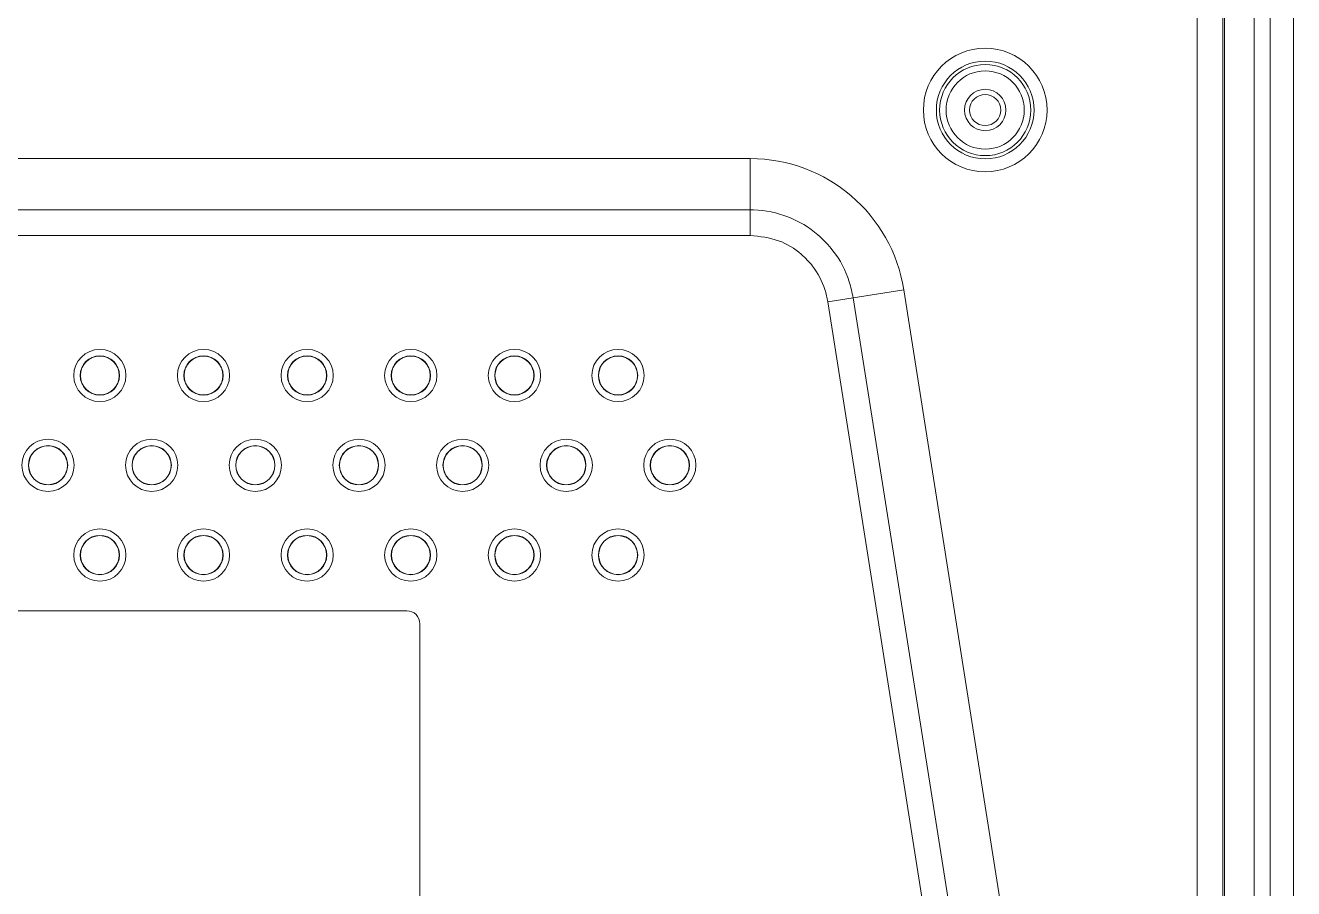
# Model space of a CAD drawing. Header units: millimetres. Extents: x 76 to 1788, y -159 to 878.
# Drawn here: x 315.7 to 413.6, y 348.9 to 415.5 of the extents above; entities that cross this region are included whole.
import ezdxf

# ---------------------------------------------------------------- set-up
doc = ezdxf.new("R2010")
doc.units = ezdxf.units.MM
doc.header["$LTSCALE"] = 2

msp = doc.modelspace()

# ---------------------------------------------------------------- linework, layer by layer
at = {"lineweight": 0}
for p, q in [((410.587, 421.783), (410.587, 283.475)), ((411.822, 283.478), (411.822, 421.778)), ((413.622, 283.478), (413.622, 421.778)), ((406.17, 287.279), (406.17, 417.979)), ((408.169, 417.979), (408.169, 287.279)), ((408.273, 287.279), (408.273, 417.979)), ((408.283, 287.279), (408.283, 417.979)), ((255.268, 405.22), (371.68, 405.22)), ((371.68, 405.22), (371.68, 401.265)), ((255.268, 401.265), (371.68, 401.265)), ((371.68, 401.265), (371.68, 399.288)), ((371.68, 399.288), (255.268, 399.288)), ((383.525, 395.099), (379.619, 394.481)), ((383.525, 395.099), (398.91, 297.718)), ((379.619, 394.481), (377.666, 394.173)), ((394.122, 290.007), (377.666, 394.173)), ((379.619, 394.481), (396.076, 290.316)), ((345.174, 370.329), (281.774, 370.329)), ((346.174, 335.929), (346.174, 369.329))]:
    msp.add_line(p, q, dxfattribs=at)
for centre, radius in [((389.814, 408.969), 4.771), ((389.814, 408.969), 3.772), ((389.814, 408.969), 3.517), ((389.814, 408.969), 3.017), ((389.814, 408.969), 1.6), ((389.814, 408.969), 1.2), ((321.474, 388.485), 2.016), ((321.474, 388.485), 1.517), ((321.474, 388.485), 1.5), ((329.474, 388.485), 2.016), ((329.474, 388.485), 1.517), ((329.474, 388.485), 1.5), ((337.474, 388.485), 2.016), ((337.474, 388.485), 1.517), ((337.474, 388.485), 1.5), ((345.474, 388.485), 2.016), ((345.474, 388.485), 1.517), ((345.474, 388.485), 1.5), ((353.474, 388.485), 2.016), ((353.474, 388.485), 1.517), ((353.474, 388.485), 1.5), ((361.474, 388.485), 2.016), ((361.474, 388.485), 1.517), ((361.474, 388.485), 1.5), ((317.474, 381.557), 2.016), ((317.474, 381.557), 1.517), ((317.474, 381.557), 1.5), ((325.474, 381.557), 2.016), ((325.474, 381.557), 1.517), ((325.474, 381.557), 1.5), ((333.474, 381.557), 2.016), ((333.474, 381.557), 1.517), ((333.474, 381.557), 1.5), ((341.474, 381.557), 2.016), ((341.474, 381.557), 1.517), ((341.474, 381.557), 1.5), ((349.474, 381.557), 2.016), ((349.474, 381.557), 1.517), ((349.474, 381.557), 1.5), ((357.474, 381.557), 2.016), ((357.474, 381.557), 1.517), ((357.474, 381.557), 1.5), ((365.474, 381.557), 2.016), ((365.474, 381.557), 1.517), ((365.474, 381.557), 1.5), ((321.474, 374.629), 2.016), ((321.474, 374.629), 1.517), ((321.474, 374.629), 1.5), ((329.474, 374.629), 2.016), ((329.474, 374.629), 1.517), ((329.474, 374.629), 1.5), ((337.474, 374.629), 2.016), ((337.474, 374.629), 1.517), ((337.474, 374.629), 1.5), ((345.474, 374.629), 2.016), ((345.474, 374.629), 1.517), ((345.474, 374.629), 1.5), ((353.474, 374.629), 2.016), ((353.474, 374.629), 1.517), ((353.474, 374.629), 1.5), ((361.474, 374.629), 2.016), ((361.474, 374.629), 1.517), ((361.474, 374.629), 1.5)]:
    msp.add_circle(centre, radius, dxfattribs=at)
msp.add_arc((345.174, 369.329), 1, 0, 90, dxfattribs=at)
msp.add_ellipse((371.667, 393.213), major_axis=(-7.803, -9.133), ratio=0.998947, start_param=2.43506, end_param=3.848126, dxfattribs=at)
for points, knots in [([(371.68, 401.265), (371.767, 401.264), (372.753, 401.254), (374.641, 400.864), (376.71, 399.63), (378.34, 397.903), (379.263, 396.198), (379.533, 394.898), (379.619, 394.481)], [0, 0, 0, 0, 0.0231393, 0.2613455, 0.4996337, 0.6487385, 0.8875231, 1, 1, 1, 1]), ([(377.666, 394.173), (377.601, 394.487), (377.398, 395.467), (376.701, 396.755), (375.472, 398.049), (373.855, 399.055), (372.427, 399.208), (371.68, 399.288)], [0, 0, 0, 0, 0.112551, 0.351419, 0.500546, 0.738878, 1, 1, 1, 1])]:
    msp.add_open_spline(points, degree=3, knots=knots, dxfattribs=at)

doc.saveas('drawing.dxf')
